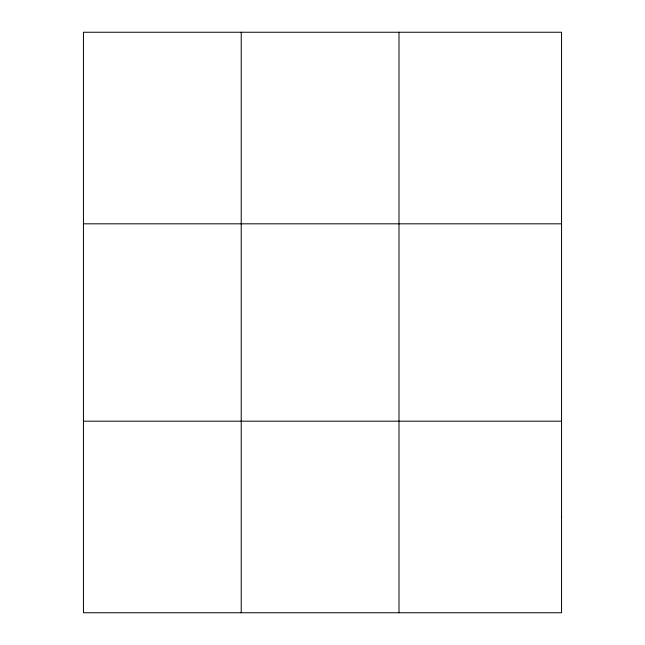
<?xml version="1.0" encoding="UTF-8"?>
<svg xmlns="http://www.w3.org/2000/svg" width="645" height="645" viewBox="0 0 645 645"><rect width="100%" height="100%" fill="white"/><g stroke="black" fill="none" stroke-linecap="round" stroke-linejoin="round"><path stroke-width="0.97" d="M241.222 612.75L241.222 32.25M398.997 612.75L398.997 32.25M83.447 223.815L561.553 223.815M83.447 421.185L561.553 421.185M561.553 516.968L561.553 612.75L83.447 612.75L83.447 32.25L561.553 32.25L561.553 516.968"/></g></svg>
